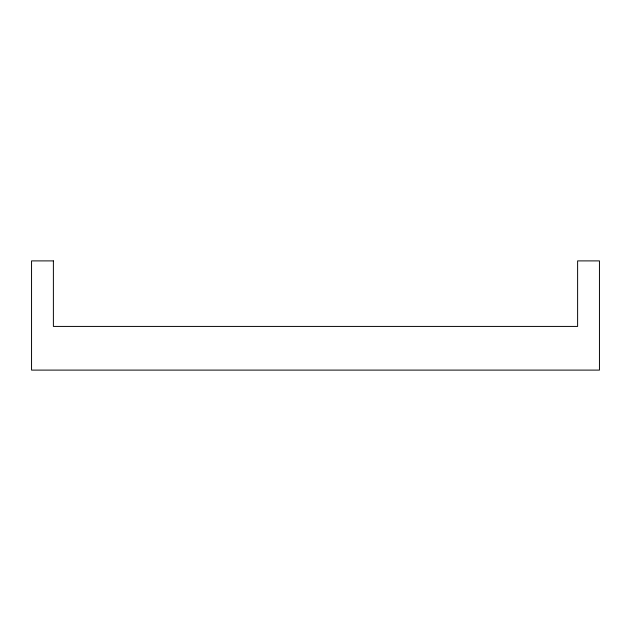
<?xml version="1.0" encoding="UTF-8"?>
<svg xmlns="http://www.w3.org/2000/svg" width="631" height="631" viewBox="0 0 631 631"><rect width="100%" height="100%" fill="white"/><g stroke="black" fill="none" stroke-linecap="round" stroke-linejoin="round"><path stroke-width="0.95" d="M53.39 260.895L31.55 260.895L31.55 370.105L599.45 370.105L599.45 260.895L577.61 260.895L577.61 326.424L53.39 326.424L53.39 260.895"/></g></svg>
